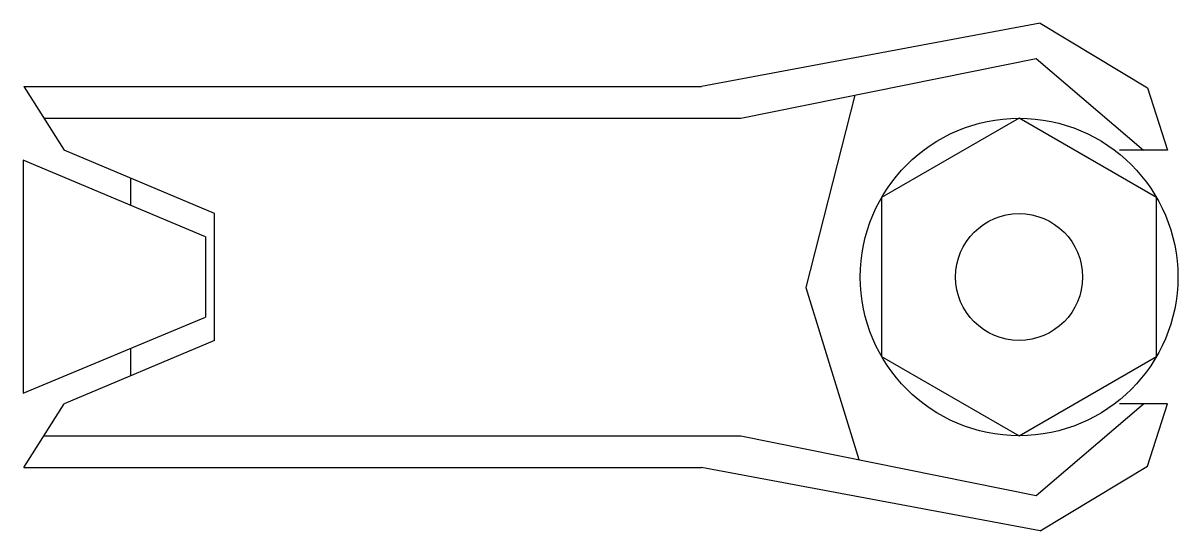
# Model space of a CAD drawing. Header units: millimetres. Extents: x 51548.9 to 51639.8, y 3554.9 to 3594.9.
import ezdxf

# ---------------------------------------------------------------- set-up
doc = ezdxf.new("R2010")
doc.units = ezdxf.units.MM
doc.layers.get('0').update_dxf_attribs({"linetype": 'CONTINUOUS'})

# ---------------------------------------------------------------- blocks, each defined once
blk = doc.blocks.new('Half 90')
for p, q in [((36.725, 20), (10.071, 15)), ((13.162, 12.5), (36.406, 17.216)), ((36.406, 17.216), (44.84, 10)), ((-43.275, 15), (10.071, 15)), ((-43.275, 15), (-40.094, 10)), ((22.119, 14.317), (18.277, -0.822)), ((-41.684, 12.5), (13.162, 12.5)), ((-28.275, 5), (-40.094, 10)), ((46.725, 10), (42.956, 10)), ((-43.335, 9.21), (-43.335, -9.156)), ((-28.975, 3.163), (-43.335, 9.21)), ((-34.863, 5.642), (-34.863, 7.787)), ((-28.275, -5), (-28.275, 5)), ((-28.975, 3.163), (-28.975, -3.163)), ((18.277, -0.822), (22.443, -14.383)), ((-43.335, -9.156), (-28.975, -3.163)), ((-28.275, -5), (-40.094, -10)), ((-34.863, -7.787), (-34.863, -5.62)), ((-43.275, -15), (-40.094, -10)), ((36.406, -17.216), (44.84, -10)), ((46.725, -10), (42.956, -10)), ((-41.684, -12.5), (13.162, -12.5)), ((13.162, -12.5), (36.406, -17.216)), ((-43.275, -15), (10.071, -15)), ((36.725, -20), (10.071, -15))]:
    blk.add_line(p, q)
for points in [[(36.725, 20), (45.172, 14.895), (46.725, 10)], [(36.725, -20), (45.172, -14.895), (46.725, -10)]]:
    blk.add_lwpolyline(points)
blk.add_lwpolyline([(35.056, -12.5), (45.881, -6.25), (45.881, 6.25), (35.056, 12.5), (24.231, 6.25), (24.231, -6.25)], close=True)
for radius in [12.5, 5]:
    blk.add_circle((35.056, 0), radius)

msp = doc.modelspace()

# ---------------------------------------------------------------- block references
msp.add_blockref('Half 90', (51592.262, 3574.922))

doc.saveas('drawing.dxf')
